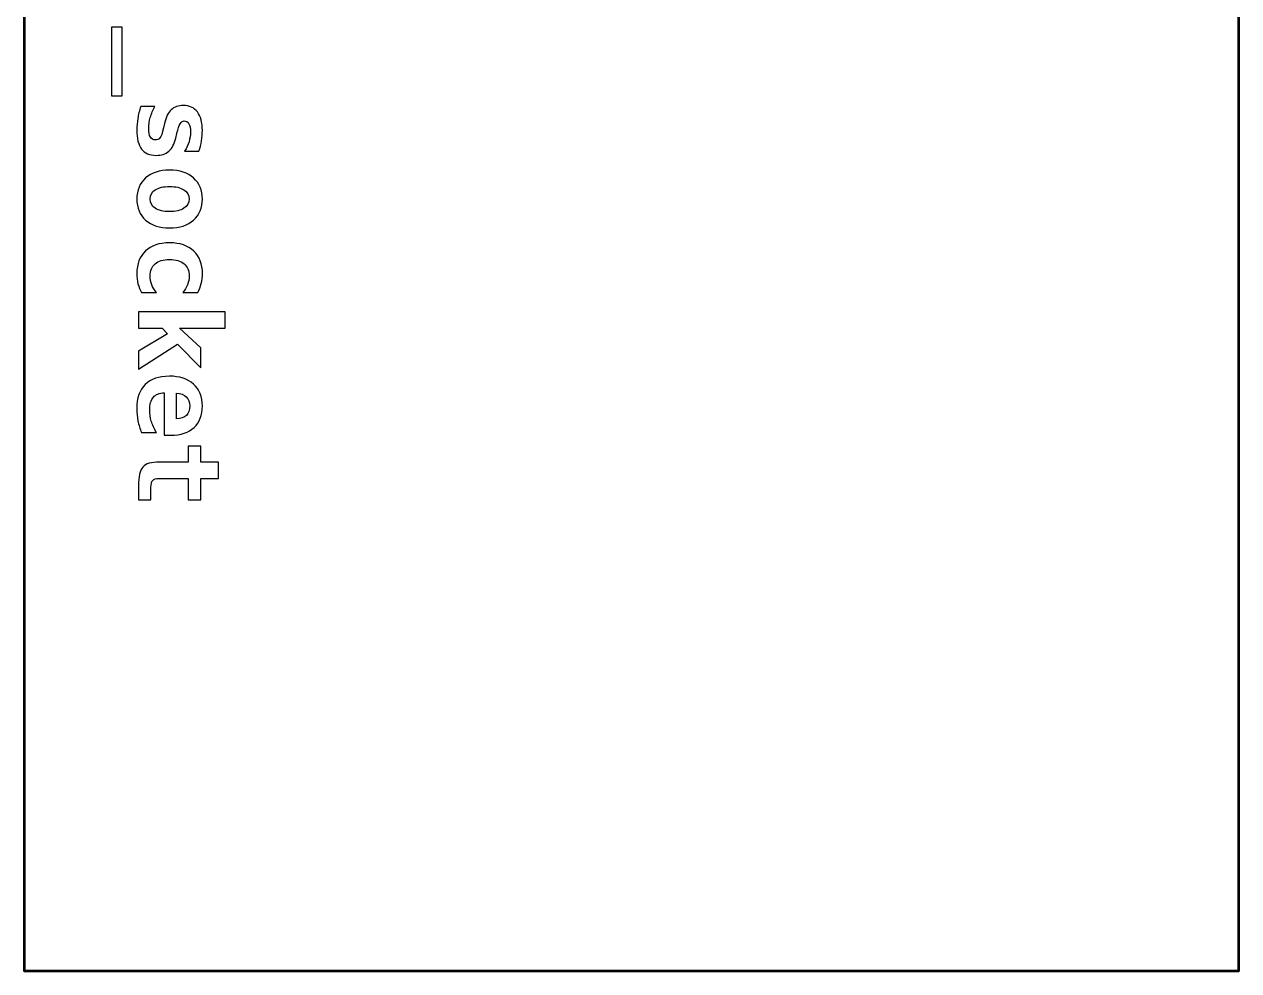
# Model space of a CAD drawing. Header units: centimetres. Extents: x -10.8 to 29.8, y -19.8 to 32.2.
# Drawn here: x -4.75 to -0.25, y -4.75 to -1.245 of the extents above; entities that cross this region are included whole.
import ezdxf

# ---------------------------------------------------------------- set-up
doc = ezdxf.new("R2010")
doc.units = ezdxf.units.CM
doc.header["$MEASUREMENT"] = 0
doc.layers.add('Layer 1', color=7, linetype='Continuous')

msp = doc.modelspace()

# ---------------------------------------------------------------- linework, layer by layer
at = {"layer": 'Layer 1', "lineweight": 53}
msp.add_open_spline([(-4.75, 8.75), (-4.75, 8.75), (-0.25, 8.75), (-0.25, 8.75), (-0.25, 8.75), (-0.25, 8.75), (-0.25, -4.75), (-0.25, -4.75), (-0.25, -4.75), (-0.25, -4.75), (-4.75, -4.75), (-4.75, -4.75), (-4.75, -4.75), (-4.75, -4.75), (-4.75, 8.75), (-4.75, 8.75)], degree=3, knots=[0, 0, 0, 0, 0.2, 0.2, 0.2, 0.2, 0.4, 0.4, 0.4, 0.4, 0.6, 0.6, 0.6, 0.6, 1, 1, 1, 1], dxfattribs=at)
at = {"layer": 'Layer 1'}
for points, knots in [([(-4.38773, -1.50968), (-4.38773, -1.50968), (-4.4271, -1.50968), (-4.4271, -1.50968), (-4.4271, -1.50968), (-4.4271, -1.50968), (-4.4271, -1.25484), (-4.4271, -1.25484), (-4.4271, -1.25484), (-4.4271, -1.25484), (-4.38773, -1.25484), (-4.38773, -1.25484), (-4.38773, -1.25484), (-4.38773, -1.25484), (-4.38773, -1.50968), (-4.38773, -1.50968)], [0, 0, 0, 0, 0.2, 0.2, 0.2, 0.2, 0.4, 0.4, 0.4, 0.4, 0.6, 0.6, 0.6, 0.6, 1, 1, 1, 1]), ([(-4.10283, -1.71457), (-4.10283, -1.71457), (-4.15574, -1.71457), (-4.15574, -1.71457), (-4.15574, -1.71457), (-4.14862, -1.70342), (-4.14325, -1.69178), (-4.13958, -1.67972), (-4.13958, -1.67972), (-4.13599, -1.66765), (-4.13415, -1.65552), (-4.13415, -1.64338), (-4.13415, -1.64338), (-4.13415, -1.62984), (-4.13613, -1.6196), (-4.14001, -1.61276), (-4.14001, -1.61276), (-4.14396, -1.60585), (-4.14974, -1.60239), (-4.15743, -1.60239), (-4.15743, -1.60239), (-4.16844, -1.60239), (-4.1774, -1.61714), (-4.18432, -1.64663), (-4.18432, -1.64663), (-4.18432, -1.64663), (-4.18488, -1.64889), (-4.18488, -1.64889), (-4.18488, -1.64889), (-4.18488, -1.64889), (-4.18904, -1.66624), (-4.18904, -1.66624), (-4.18904, -1.66624), (-4.19426, -1.68833), (-4.20273, -1.70455), (-4.21437, -1.71478), (-4.21437, -1.71478), (-4.22601, -1.72508), (-4.24175, -1.73023), (-4.26157, -1.73023), (-4.26157, -1.73023), (-4.28542, -1.73023), (-4.30334, -1.7224), (-4.31527, -1.70681), (-4.31527, -1.70681), (-4.32719, -1.69115), (-4.33312, -1.66765), (-4.33312, -1.63626), (-4.33312, -1.63626), (-4.33312, -1.62236), (-4.33192, -1.60803), (-4.32952, -1.5935), (-4.32952, -1.5935), (-4.32712, -1.57889), (-4.32352, -1.56408), (-4.31872, -1.54905), (-4.31872, -1.54905), (-4.31872, -1.54905), (-4.26581, -1.54905), (-4.26581, -1.54905), (-4.26581, -1.54905), (-4.27336, -1.56238), (-4.27914, -1.576), (-4.28309, -1.58983), (-4.28309, -1.58983), (-4.28711, -1.60366), (-4.28909, -1.61699), (-4.28909, -1.62998), (-4.28909, -1.62998), (-4.28909, -1.64416), (-4.28704, -1.65488), (-4.28288, -1.66215), (-4.28288, -1.66215), (-4.27879, -1.66942), (-4.27279, -1.67309), (-4.26496, -1.67309), (-4.26496, -1.67309), (-4.2572, -1.67309), (-4.25127, -1.67047), (-4.24718, -1.66532), (-4.24718, -1.66532), (-4.24302, -1.66017), (-4.23864, -1.6479), (-4.23392, -1.62842), (-4.23392, -1.62842), (-4.23392, -1.62842), (-4.23025, -1.6117), (-4.23025, -1.6117), (-4.23025, -1.6117), (-4.22496, -1.58856), (-4.21677, -1.5717), (-4.20562, -1.56111), (-4.20562, -1.56111), (-4.19448, -1.55053), (-4.17952, -1.54524), (-4.16082, -1.54524), (-4.16082, -1.54524), (-4.13846, -1.54524), (-4.1211, -1.55328), (-4.10875, -1.56944), (-4.10875, -1.56944), (-4.09633, -1.58553), (-4.09013, -1.60825), (-4.09013, -1.63746), (-4.09013, -1.63746), (-4.09013, -1.65058), (-4.09118, -1.66363), (-4.0933, -1.67661), (-4.0933, -1.67661), (-4.09542, -1.68967), (-4.09859, -1.7023), (-4.10283, -1.71457)], [0, 0, 0, 0, 0.0344828, 0.0344828, 0.0344828, 0.0344828, 0.0689655, 0.0689655, 0.0689655, 0.0689655, 0.1034483, 0.1034483, 0.1034483, 0.1034483, 0.137931, 0.137931, 0.137931, 0.137931, 0.1724138, 0.1724138, 0.1724138, 0.1724138, 0.2068966, 0.2068966, 0.2068966, 0.2068966, 0.2413793, 0.2413793, 0.2413793, 0.2413793, 0.2758621, 0.2758621, 0.2758621, 0.2758621, 0.3103448, 0.3103448, 0.3103448, 0.3103448, 0.3448276, 0.3448276, 0.3448276, 0.3448276, 0.3793103, 0.3793103, 0.3793103, 0.3793103, 0.4137931, 0.4137931, 0.4137931, 0.4137931, 0.4482759, 0.4482759, 0.4482759, 0.4482759, 0.4827586, 0.4827586, 0.4827586, 0.4827586, 0.5172414, 0.5172414, 0.5172414, 0.5172414, 0.5517241, 0.5517241, 0.5517241, 0.5517241, 0.5862069, 0.5862069, 0.5862069, 0.5862069, 0.6206897, 0.6206897, 0.6206897, 0.6206897, 0.6551724, 0.6551724, 0.6551724, 0.6551724, 0.6896552, 0.6896552, 0.6896552, 0.6896552, 0.7241379, 0.7241379, 0.7241379, 0.7241379, 0.7586207, 0.7586207, 0.7586207, 0.7586207, 0.7931034, 0.7931034, 0.7931034, 0.7931034, 0.8275862, 0.8275862, 0.8275862, 0.8275862, 0.862069, 0.862069, 0.862069, 0.862069, 0.8965517, 0.8965517, 0.8965517, 0.8965517, 0.9310345, 0.9310345, 0.9310345, 0.9310345, 1, 1, 1, 1]), ([(-4.21162, -1.78484), (-4.1743, -1.78484), (-4.14473, -1.79451), (-4.12286, -1.81384), (-4.12286, -1.81384), (-4.10106, -1.83324), (-4.09013, -1.8592), (-4.09013, -1.89187), (-4.09013, -1.89187), (-4.09013, -1.92461), (-4.10106, -1.95064), (-4.12286, -1.97005), (-4.12286, -1.97005), (-4.14473, -1.98938), (-4.1743, -1.99904), (-4.21162, -1.99904), (-4.21162, -1.99904), (-4.24894, -1.99904), (-4.27851, -1.98938), (-4.30038, -1.97005), (-4.30038, -1.97005), (-4.32218, -1.95064), (-4.33312, -1.92461), (-4.33312, -1.89187), (-4.33312, -1.89187), (-4.33312, -1.8592), (-4.32218, -1.83324), (-4.30038, -1.81384), (-4.30038, -1.81384), (-4.27851, -1.79451), (-4.24894, -1.78484), (-4.21162, -1.78484)], [0, 0, 0, 0, 0.1111111, 0.1111111, 0.1111111, 0.1111111, 0.2222222, 0.2222222, 0.2222222, 0.2222222, 0.3333333, 0.3333333, 0.3333333, 0.3333333, 0.4444444, 0.4444444, 0.4444444, 0.4444444, 0.5555556, 0.5555556, 0.5555556, 0.5555556, 0.6666667, 0.6666667, 0.6666667, 0.6666667, 0.7777778, 0.7777778, 0.7777778, 0.7777778, 1, 1, 1, 1]), ([(-4.13923, -1.89187), (-4.13923, -1.87741), (-4.14558, -1.86605), (-4.15835, -1.85779), (-4.15835, -1.85779), (-4.17112, -1.84954), (-4.1889, -1.84538), (-4.21162, -1.84538), (-4.21162, -1.84538), (-4.23434, -1.84538), (-4.25212, -1.84954), (-4.26489, -1.85779), (-4.26489, -1.85779), (-4.27766, -1.86605), (-4.28401, -1.87741), (-4.28401, -1.89187), (-4.28401, -1.89187), (-4.28401, -1.90641), (-4.27766, -1.91784), (-4.26489, -1.92609), (-4.26489, -1.92609), (-4.25212, -1.93435), (-4.23434, -1.93851), (-4.21162, -1.93851), (-4.21162, -1.93851), (-4.1889, -1.93851), (-4.17112, -1.93435), (-4.15835, -1.92609), (-4.15835, -1.92609), (-4.14558, -1.91784), (-4.13923, -1.90641), (-4.13923, -1.89187)], [0, 0, 0, 0, 0.1111111, 0.1111111, 0.1111111, 0.1111111, 0.2222222, 0.2222222, 0.2222222, 0.2222222, 0.3333333, 0.3333333, 0.3333333, 0.3333333, 0.4444444, 0.4444444, 0.4444444, 0.4444444, 0.5555556, 0.5555556, 0.5555556, 0.5555556, 0.6666667, 0.6666667, 0.6666667, 0.6666667, 0.7777778, 0.7777778, 0.7777778, 0.7777778, 1, 1, 1, 1]), ([(-4.31534, -2.23864), (-4.32126, -2.22841), (-4.32571, -2.21748), (-4.32867, -2.20577), (-4.32867, -2.20577), (-4.33163, -2.19405), (-4.33312, -2.1815), (-4.33312, -2.16795), (-4.33312, -2.16795), (-4.33312, -2.13225), (-4.32239, -2.10438), (-4.30087, -2.08427), (-4.30087, -2.08427), (-4.27942, -2.06416), (-4.24965, -2.05407), (-4.21162, -2.05407), (-4.21162, -2.05407), (-4.17345, -2.05407), (-4.14361, -2.06423), (-4.12202, -2.08448), (-4.12202, -2.08448), (-4.1005, -2.10473), (-4.0897, -2.13267), (-4.0897, -2.16837), (-4.0897, -2.16837), (-4.0897, -2.18079), (-4.09118, -2.19271), (-4.09408, -2.20421), (-4.09408, -2.20421), (-4.09697, -2.21571), (-4.10141, -2.22722), (-4.10748, -2.23864), (-4.10748, -2.23864), (-4.10748, -2.23864), (-4.16294, -2.23864), (-4.16294, -2.23864), (-4.16294, -2.23864), (-4.15532, -2.22983), (-4.14946, -2.22016), (-4.14537, -2.20958), (-4.14537, -2.20958), (-4.14128, -2.19906), (-4.13923, -2.18813), (-4.13923, -2.17684), (-4.13923, -2.17684), (-4.13923, -2.15715), (-4.14551, -2.14198), (-4.15807, -2.1314), (-4.15807, -2.1314), (-4.17063, -2.12075), (-4.18848, -2.11546), (-4.21162, -2.11546), (-4.21162, -2.11546), (-4.23476, -2.11546), (-4.25254, -2.12075), (-4.26496, -2.1314), (-4.26496, -2.1314), (-4.27738, -2.14198), (-4.28359, -2.15715), (-4.28359, -2.17684), (-4.28359, -2.17684), (-4.28359, -2.18855), (-4.28161, -2.19949), (-4.27773, -2.20972), (-4.27773, -2.20972), (-4.27378, -2.21988), (-4.26785, -2.22954), (-4.25988, -2.23864), (-4.25988, -2.23864), (-4.25988, -2.23864), (-4.31534, -2.23864), (-4.31534, -2.23864)], [0, 0, 0, 0, 0.0526316, 0.0526316, 0.0526316, 0.0526316, 0.1052632, 0.1052632, 0.1052632, 0.1052632, 0.1578947, 0.1578947, 0.1578947, 0.1578947, 0.2105263, 0.2105263, 0.2105263, 0.2105263, 0.2631579, 0.2631579, 0.2631579, 0.2631579, 0.3157895, 0.3157895, 0.3157895, 0.3157895, 0.3684211, 0.3684211, 0.3684211, 0.3684211, 0.4210526, 0.4210526, 0.4210526, 0.4210526, 0.4736842, 0.4736842, 0.4736842, 0.4736842, 0.5263158, 0.5263158, 0.5263158, 0.5263158, 0.5789474, 0.5789474, 0.5789474, 0.5789474, 0.6315789, 0.6315789, 0.6315789, 0.6315789, 0.6842105, 0.6842105, 0.6842105, 0.6842105, 0.7368421, 0.7368421, 0.7368421, 0.7368421, 0.7894737, 0.7894737, 0.7894737, 0.7894737, 0.8421053, 0.8421053, 0.8421053, 0.8421053, 0.8947368, 0.8947368, 0.8947368, 0.8947368, 1, 1, 1, 1]), ([(-4.00546, -2.31018), (-4.00546, -2.31018), (-4.00546, -2.37072), (-4.00546, -2.37072), (-4.00546, -2.37072), (-4.00546, -2.37072), (-4.17437, -2.37072), (-4.17437, -2.37072), (-4.17437, -2.37072), (-4.17437, -2.37072), (-4.09563, -2.44346), (-4.09563, -2.44346), (-4.09563, -2.44346), (-4.09563, -2.44346), (-4.09563, -2.51691), (-4.09563, -2.51691), (-4.09563, -2.51691), (-4.09563, -2.51691), (-4.18206, -2.42921), (-4.18206, -2.42921), (-4.18206, -2.42921), (-4.18206, -2.42921), (-4.32719, -2.52185), (-4.32719, -2.52185), (-4.32719, -2.52185), (-4.32719, -2.52185), (-4.32719, -2.45489), (-4.32719, -2.45489), (-4.32719, -2.45489), (-4.32719, -2.45489), (-4.21882, -2.39139), (-4.21882, -2.39139), (-4.21882, -2.39139), (-4.21882, -2.39139), (-4.23871, -2.37072), (-4.23871, -2.37072), (-4.23871, -2.37072), (-4.23871, -2.37072), (-4.32719, -2.37072), (-4.32719, -2.37072), (-4.32719, -2.37072), (-4.32719, -2.37072), (-4.32719, -2.31018), (-4.32719, -2.31018), (-4.32719, -2.31018), (-4.32719, -2.31018), (-4.00546, -2.31018), (-4.00546, -2.31018)], [0, 0, 0, 0, 0.0769231, 0.0769231, 0.0769231, 0.0769231, 0.1538462, 0.1538462, 0.1538462, 0.1538462, 0.2307692, 0.2307692, 0.2307692, 0.2307692, 0.3076923, 0.3076923, 0.3076923, 0.3076923, 0.3846154, 0.3846154, 0.3846154, 0.3846154, 0.4615385, 0.4615385, 0.4615385, 0.4615385, 0.5384615, 0.5384615, 0.5384615, 0.5384615, 0.6153846, 0.6153846, 0.6153846, 0.6153846, 0.6923077, 0.6923077, 0.6923077, 0.6923077, 0.7692308, 0.7692308, 0.7692308, 0.7692308, 0.8461538, 0.8461538, 0.8461538, 0.8461538, 1, 1, 1, 1]), ([(-4.31576, -2.75679), (-4.32155, -2.74275), (-4.32585, -2.72843), (-4.32874, -2.71382), (-4.32874, -2.71382), (-4.33163, -2.69922), (-4.33312, -2.68377), (-4.33312, -2.66754), (-4.33312, -2.66754), (-4.33312, -2.6288), (-4.32275, -2.59924), (-4.302, -2.57878), (-4.302, -2.57878), (-4.28126, -2.55832), (-4.25141, -2.54809), (-4.21247, -2.54809), (-4.21247, -2.54809), (-4.17472, -2.54809), (-4.14488, -2.55797), (-4.123, -2.57765), (-4.123, -2.57765), (-4.10106, -2.59734), (-4.09013, -2.62422), (-4.09013, -2.65823), (-4.09013, -2.65823), (-4.09013, -2.69252), (-4.10029, -2.71919), (-4.1206, -2.73809), (-4.1206, -2.73809), (-4.141, -2.75707), (-4.16964, -2.76653), (-4.20661, -2.76653), (-4.20661, -2.76653), (-4.20661, -2.76653), (-4.23109, -2.76653), (-4.23109, -2.76653), (-4.23109, -2.76653), (-4.23109, -2.76653), (-4.23109, -2.6099), (-4.23109, -2.6099), (-4.23109, -2.6099), (-4.2493, -2.61004), (-4.26284, -2.6154), (-4.2718, -2.62598), (-4.2718, -2.62598), (-4.28076, -2.63657), (-4.28528, -2.65237), (-4.28528, -2.67347), (-4.28528, -2.67347), (-4.28528, -2.68737), (-4.2833, -2.70098), (-4.27928, -2.71453), (-4.27928, -2.71453), (-4.27533, -2.72801), (-4.26898, -2.74205), (-4.2603, -2.75679), (-4.2603, -2.75679), (-4.2603, -2.75679), (-4.31576, -2.75679), (-4.31576, -2.75679)], [0, 0, 0, 0, 0.0625, 0.0625, 0.0625, 0.0625, 0.125, 0.125, 0.125, 0.125, 0.1875, 0.1875, 0.1875, 0.1875, 0.25, 0.25, 0.25, 0.25, 0.3125, 0.3125, 0.3125, 0.3125, 0.375, 0.375, 0.375, 0.375, 0.4375, 0.4375, 0.4375, 0.4375, 0.5, 0.5, 0.5, 0.5, 0.5625, 0.5625, 0.5625, 0.5625, 0.625, 0.625, 0.625, 0.625, 0.6875, 0.6875, 0.6875, 0.6875, 0.75, 0.75, 0.75, 0.75, 0.8125, 0.8125, 0.8125, 0.8125, 0.875, 0.875, 0.875, 0.875, 1, 1, 1, 1]), ([(-4.1858, -2.70557), (-4.16978, -2.70529), (-4.15765, -2.70119), (-4.14946, -2.69329), (-4.14946, -2.69329), (-4.14121, -2.68532), (-4.13711, -2.67368), (-4.13711, -2.65823), (-4.13711, -2.65823), (-4.13711, -2.64433), (-4.14135, -2.63325), (-4.14989, -2.62499), (-4.14989, -2.62499), (-4.15835, -2.61674), (-4.17042, -2.6118), (-4.18601, -2.61032), (-4.18601, -2.61032), (-4.18601, -2.61032), (-4.1858, -2.70557), (-4.1858, -2.70557)], [0, 0, 0, 0, 0.1666667, 0.1666667, 0.1666667, 0.1666667, 0.3333333, 0.3333333, 0.3333333, 0.3333333, 0.5, 0.5, 0.5, 0.5, 0.6666667, 0.6666667, 0.6666667, 0.6666667, 1, 1, 1, 1]), ([(-4.03001, -2.92654), (-4.03001, -2.92654), (-4.09563, -2.92654), (-4.09563, -2.92654), (-4.09563, -2.92654), (-4.09563, -2.92654), (-4.09563, -3.0057), (-4.09563, -3.0057), (-4.09563, -3.0057), (-4.09563, -3.0057), (-4.14219, -3.0057), (-4.14219, -3.0057), (-4.14219, -3.0057), (-4.14219, -3.0057), (-4.14219, -2.92654), (-4.14219, -2.92654), (-4.14219, -2.92654), (-4.14219, -2.92654), (-4.2517, -2.92654), (-4.2517, -2.92654), (-4.2517, -2.92654), (-4.262, -2.92654), (-4.26941, -2.92908), (-4.27392, -2.93409), (-4.27392, -2.93409), (-4.27837, -2.9391), (-4.28062, -2.9475), (-4.28062, -2.95921), (-4.28062, -2.95921), (-4.28062, -2.95921), (-4.28062, -3.0057), (-4.28062, -3.0057), (-4.28062, -3.0057), (-4.28062, -3.0057), (-4.32719, -3.0057), (-4.32719, -3.0057), (-4.32719, -3.0057), (-4.32719, -3.0057), (-4.32719, -2.95483), (-4.32719, -2.95483), (-4.32719, -2.95483), (-4.32719, -2.92012), (-4.32162, -2.89663), (-4.31054, -2.88442), (-4.31054, -2.88442), (-4.29946, -2.87214), (-4.27886, -2.86601), (-4.2488, -2.86601), (-4.2488, -2.86601), (-4.2488, -2.86601), (-4.14219, -2.86601), (-4.14219, -2.86601), (-4.14219, -2.86601), (-4.14219, -2.86601), (-4.14219, -2.80674), (-4.14219, -2.80674), (-4.14219, -2.80674), (-4.14219, -2.80674), (-4.09563, -2.80674), (-4.09563, -2.80674), (-4.09563, -2.80674), (-4.09563, -2.80674), (-4.09563, -2.86601), (-4.09563, -2.86601), (-4.09563, -2.86601), (-4.09563, -2.86601), (-4.03001, -2.86601), (-4.03001, -2.86601), (-4.03001, -2.86601), (-4.03001, -2.86601), (-4.03001, -2.92654), (-4.03001, -2.92654)], [0, 0, 0, 0, 0.0526316, 0.0526316, 0.0526316, 0.0526316, 0.1052632, 0.1052632, 0.1052632, 0.1052632, 0.1578947, 0.1578947, 0.1578947, 0.1578947, 0.2105263, 0.2105263, 0.2105263, 0.2105263, 0.2631579, 0.2631579, 0.2631579, 0.2631579, 0.3157895, 0.3157895, 0.3157895, 0.3157895, 0.3684211, 0.3684211, 0.3684211, 0.3684211, 0.4210526, 0.4210526, 0.4210526, 0.4210526, 0.4736842, 0.4736842, 0.4736842, 0.4736842, 0.5263158, 0.5263158, 0.5263158, 0.5263158, 0.5789474, 0.5789474, 0.5789474, 0.5789474, 0.6315789, 0.6315789, 0.6315789, 0.6315789, 0.6842105, 0.6842105, 0.6842105, 0.6842105, 0.7368421, 0.7368421, 0.7368421, 0.7368421, 0.7894737, 0.7894737, 0.7894737, 0.7894737, 0.8421053, 0.8421053, 0.8421053, 0.8421053, 0.8947368, 0.8947368, 0.8947368, 0.8947368, 1, 1, 1, 1])]:
    msp.add_open_spline(points, degree=3, knots=knots, dxfattribs=at)

doc.saveas('drawing.dxf')
